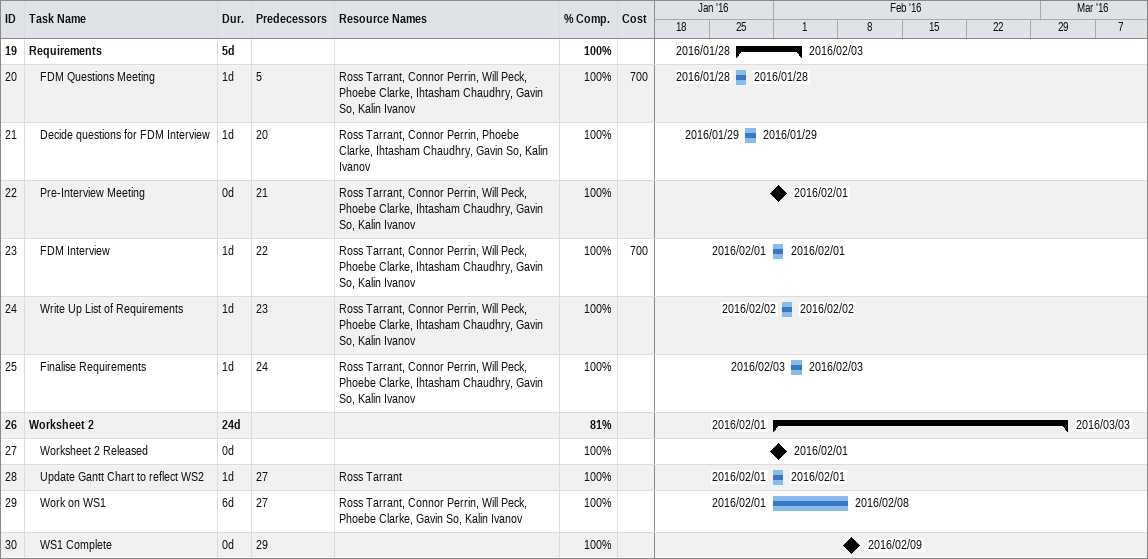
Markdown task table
| ID | Level | Task | Duration | Start | Finish | Predecessors | Resources | % complete | Cost |
|---|---|---|---|---|---|---|---|---|---|
| 19 | 1 | **Requirements** | 5d | 2016-01-28 | 2016-02-03 |  |  | 100 |  |
| 20 | 2 | FDM Questions Meeting | 1d | 2016-01-28 | 2016-01-28 | 5 | Ross Tarrant, Connor Perrin, Will Peck, Phoebe Clarke, Ihtasham Chaudhry, Gavin So, Kalin Ivanov | 100 | 700 |
| 21 | 2 | Decide questions for FDM Interview | 1d | 2016-01-29 | 2016-01-29 | 20 | Ross Tarrant, Connor Perrin, Phoebe Clarke, Ihtasham Chaudhry, Gavin So, Kalin Ivanov | 100 |  |
| 22 | 2 | Pre-Interview Meeting | 0d | 2016-02-01 | 2016-02-01 | 21 | Ross Tarrant, Connor Perrin, Will Peck, Phoebe Clarke, Ihtasham Chaudhry, Gavin So, Kalin Ivanov | 100 |  |
| 23 | 2 | FDM Interview | 1d | 2016-02-01 | 2016-02-01 | 22 | Ross Tarrant, Connor Perrin, Will Peck, Phoebe Clarke, Ihtasham Chaudhry, Gavin So, Kalin Ivanov | 100 | 700 |
| 24 | 2 | Write Up List of Requirements | 1d | 2016-02-02 | 2016-02-02 | 23 | Ross Tarrant, Connor Perrin, Will Peck, Phoebe Clarke, Ihtasham Chaudhry, Gavin So, Kalin Ivanov | 100 |  |
| 25 | 2 | Finalise Requirements | 1d | 2016-02-03 | 2016-02-03 | 24 | Ross Tarrant, Connor Perrin, Will Peck, Phoebe Clarke, Ihtasham Chaudhry, Gavin So, Kalin Ivanov | 100 |  |
| 26 | 1 | **Worksheet 2** | 24d | 2016-02-01 | 2016-03-03 |  |  | 81 |  |
| 27 | 2 | Worksheet 2 Released | 0d | 2016-02-01 | 2016-02-01 |  |  | 100 |  |
| 28 | 2 | Update Gantt Chart to reflect WS2 | 1d | 2016-02-01 | 2016-02-01 | 27 | Ross Tarrant | 100 |  |
| 29 | 2 | Work on WS1 | 6d | 2016-02-01 | 2016-02-08 | 27 | Ross Tarrant, Connor Perrin, Will Peck, Phoebe Clarke, Gavin So, Kalin Ivanov | 100 |  |
| 30 | 2 | WS1 Complete | 0d | 2016-02-09 | 2016-02-09 | 29 |  | 100 |  |
